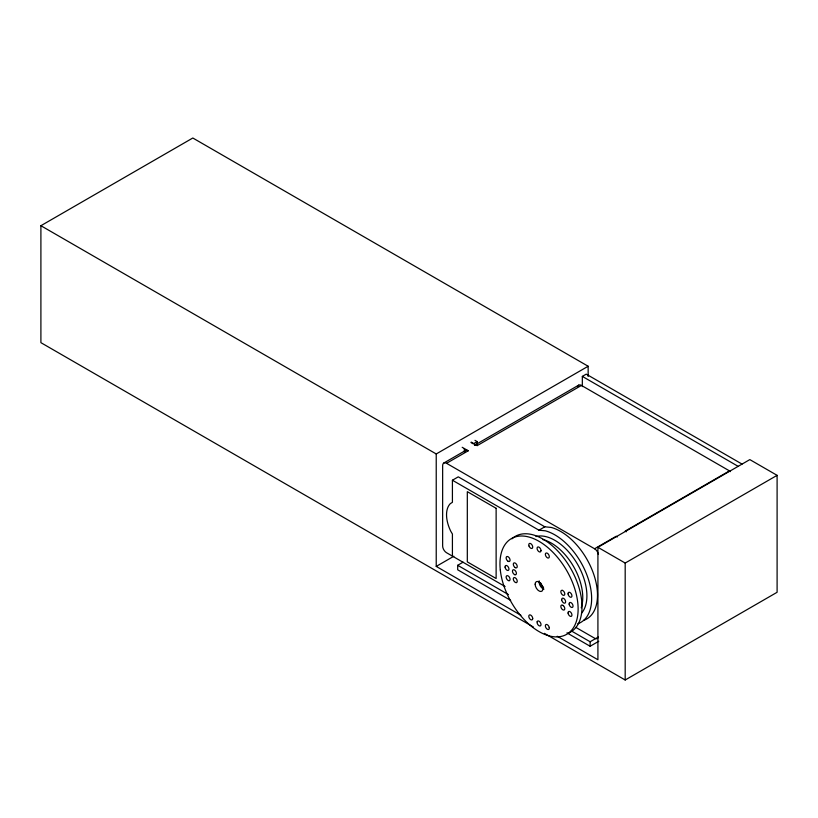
<?xml version="1.0" encoding="UTF-8"?>
<svg xmlns="http://www.w3.org/2000/svg" width="818" height="818" viewBox="0 0 818 818"><rect width="100%" height="100%" fill="white"/><g stroke="black" fill="none" stroke-linecap="round" stroke-linejoin="round"><path stroke-width="1.23" d="M533.336 626.966L40.9 342.66L40.9 225.717L192.813 138.007L588.152 366.249L588.152 376.474M40.9 225.717L436.229 453.959L588.152 366.249M582.334 386.607L582.334 376.392L586.23 374.143L742.038 464.092M477.17 444.143L477.17 441.608L473.274 443.857L471.086 442.599M443.785 463.039L465.473 450.514M578.674 385.155L474.46 445.319A5.522 3.19 60 0 1 477.221 445.595L581.445 385.431L729.462 470.882A5.522 3.19 60 0 1 730.474 471.618M505.095 586.537L446.546 552.733A5.522 3.19 60 0 1 442.64 545.964L442.65 465.565A5.522 3.19 60 0 1 446.546 463.305L468.233 450.79L462.18 447.282M452.415 556.117L452.415 534.021L450.83 531.363A27.628 15.951 60 0 1 450.35 503.612L452.415 502.324L452.415 480.227L458.274 476.843L544.808 526.802L551.209 527.436A52.004 30.021 60 0 1 593.551 573.755A52.004 30.021 60 0 1 583.663 620.371M436.229 453.959L436.229 566.404L453.847 556.24M510.667 600.381L457.691 569.798L457.691 565.299L463.1 562.17M452.415 480.227L538.939 530.187L544.808 526.802M446.546 463.305L594.574 548.766L616.261 536.24A5.522 3.19 60 0 1 617.273 536.976M729.462 470.882L625.249 531.056A5.522 3.19 60 0 1 626.251 531.792M557.222 636.261L597.917 659.748L597.917 547.303L749.83 459.604L777.1 475.34L777.1 592.283L625.187 679.993L544.399 633.357M597.917 547.303L625.187 563.05L777.1 475.34M571.363 630.934L590.126 641.762L597.702 637.386M566.956 632.876L590.126 646.261L598.786 641.261M538.939 530.187L545.35 530.821A52.004 30.021 60 0 1 587.692 577.14A52.004 30.021 60 0 1 577.794 623.756M582.334 376.392L738.143 466.342M474.982 440.35L477.17 441.608M471.168 442.098L477.221 445.595M575.79 627.355L594.574 638.193A5.522 3.19 60 0 0 598.347 637.028M457.691 565.299L508.459 594.614M436.229 566.404L520.923 615.3M464.327 448.53L464.327 451.914M625.187 563.05L625.187 679.993M590.126 641.762L590.126 646.261M543.96 589.144A5.522 3.19 60 0 1 539.174 580.862M511.945 538.837A55.266 31.902 60 0 1 570.126 567.477A55.266 31.902 60 0 1 567.743 633.398M535.954 536.536A45.317 26.166 60 0 1 577.048 563.428A45.317 26.166 60 0 1 581.496 613.275M577.661 386.597A5.522 3.19 60 0 1 581.445 385.431M542.59 539.481A44.407 25.634 60 0 1 573.919 567.16A44.407 25.634 60 0 1 581.209 607.835M543.561 587.171A3.313 1.912 60 0 1 540.606 582.856M594.574 548.766A5.522 3.19 60 0 1 598.347 554.287M464.471 451.955A5.522 3.19 60 0 1 468.233 450.79M532.702 618.541L532.641 619.083A2.761 1.595 60 0 1 530.248 619.298A2.761 1.595 60 0 1 528.857 615.739L529.062 615.31A2.761 1.595 60 0 1 531.26 615.525A2.761 1.595 60 0 1 532.702 618.541M540.995 550.586L540.933 551.138A2.761 1.595 60 0 1 539.042 551.721A2.761 1.595 60 0 1 537.16 548.96L537.089 548.336A2.761 1.595 60 0 1 539.042 547.201A2.761 1.595 60 0 1 540.995 550.586M537.16 621.792L537.089 622.334A2.761 1.595 60 0 0 539.042 625.719A2.761 1.595 60 0 0 540.995 624.594L540.933 623.97A2.761 1.595 60 0 0 539.042 621.21A2.761 1.595 60 0 0 537.16 621.792M545.453 553.837L545.381 554.379A2.761 1.595 60 0 0 546.833 557.395A2.761 1.595 60 0 0 549.031 557.61L549.226 557.181A2.761 1.595 60 0 0 547.845 553.622A2.761 1.595 60 0 0 545.453 553.837M509.072 580.688L508.602 580.637A2.761 1.595 60 0 1 506.209 577.661A2.761 1.595 60 0 1 507.589 575.698L508.09 575.913A2.761 1.595 60 0 1 509.982 578.674A2.761 1.595 60 0 1 509.072 580.688M516.24 582.61L515.769 582.559A2.761 1.595 60 0 1 513.377 579.584A2.761 1.595 60 0 1 514.757 577.62L515.268 577.835A2.761 1.595 60 0 1 517.15 580.596A2.761 1.595 60 0 1 516.24 582.61M562.314 590.361L561.843 590.32A2.761 1.595 60 0 0 560.933 592.324A2.761 1.595 60 0 0 562.825 595.085L563.326 595.3A2.761 1.595 60 0 0 564.706 593.336A2.761 1.595 60 0 0 562.314 590.361M514.931 574.717L514.43 574.502A2.761 1.595 60 0 1 512.467 571.117A2.761 1.595 60 0 1 514.43 569.993L514.931 570.361A2.761 1.595 60 0 1 516.383 573.377A2.761 1.595 60 0 1 514.931 574.717M496.127 508.305L467.313 491.669L467.313 561.884L496.127 578.52L496.127 508.305M508.09 561.271L507.589 560.903A2.761 1.595 60 0 1 506.209 557.344A2.761 1.595 60 0 1 508.602 557.13L509.072 557.631A2.761 1.595 60 0 1 509.982 560.688A2.761 1.595 60 0 1 508.09 561.271M515.268 567.631L514.757 567.263A2.761 1.595 60 0 1 513.377 563.704A2.761 1.595 60 0 1 515.769 563.49L516.24 563.991A2.761 1.595 60 0 1 517.15 567.048A2.761 1.595 60 0 1 515.268 567.631M563.326 605.657L562.825 605.289A2.761 1.595 60 0 0 560.933 605.872A2.761 1.595 60 0 0 561.843 608.94L562.314 609.43A2.761 1.595 60 0 0 564.706 609.216A2.761 1.595 60 0 0 563.326 605.657M529.062 546.087L528.857 545.432A2.761 1.595 60 0 1 530.248 543.459A2.761 1.595 60 0 1 532.641 546.444L532.702 547.058A2.761 1.595 60 0 1 531.26 548.408A2.761 1.595 60 0 1 529.062 546.087M549.226 627.498L549.031 626.833A2.761 1.595 60 0 0 546.833 624.512A2.761 1.595 60 0 0 545.381 625.862L545.453 626.486A2.761 1.595 60 0 0 547.845 629.461A2.761 1.595 60 0 0 549.226 627.498M535.136 584.205A5.522 3.19 60 0 0 540.995 591.496A5.522 3.19 60 0 0 540.995 583.684A5.522 3.19 60 0 0 535.136 584.205M569.144 604.134A2.761 1.595 60 0 0 572.273 607.437A2.761 1.595 60 0 0 571.833 603.306A2.761 1.595 60 0 0 569.144 604.134M561.721 599.85A2.761 1.595 60 0 0 564.849 603.152A2.761 1.595 60 0 0 564.41 599.021A2.761 1.595 60 0 0 561.721 599.85M568.06 613.081A2.761 1.595 60 0 0 571.179 616.383A2.761 1.595 60 0 0 570.739 612.253A2.761 1.595 60 0 0 568.06 613.081M500.299 569.982A55.266 31.902 60 0 0 562.835 635.995A55.266 31.902 60 0 0 554.001 553.408A55.266 31.902 60 0 0 500.299 569.982M505.064 567.14A2.761 1.595 60 0 0 508.193 570.443A2.761 1.595 60 0 0 507.743 566.312A2.761 1.595 60 0 0 505.064 567.14M568.06 593.929A2.761 1.595 60 0 0 571.179 597.232A2.761 1.595 60 0 0 570.739 593.101A2.761 1.595 60 0 0 568.06 593.929"/></g></svg>
